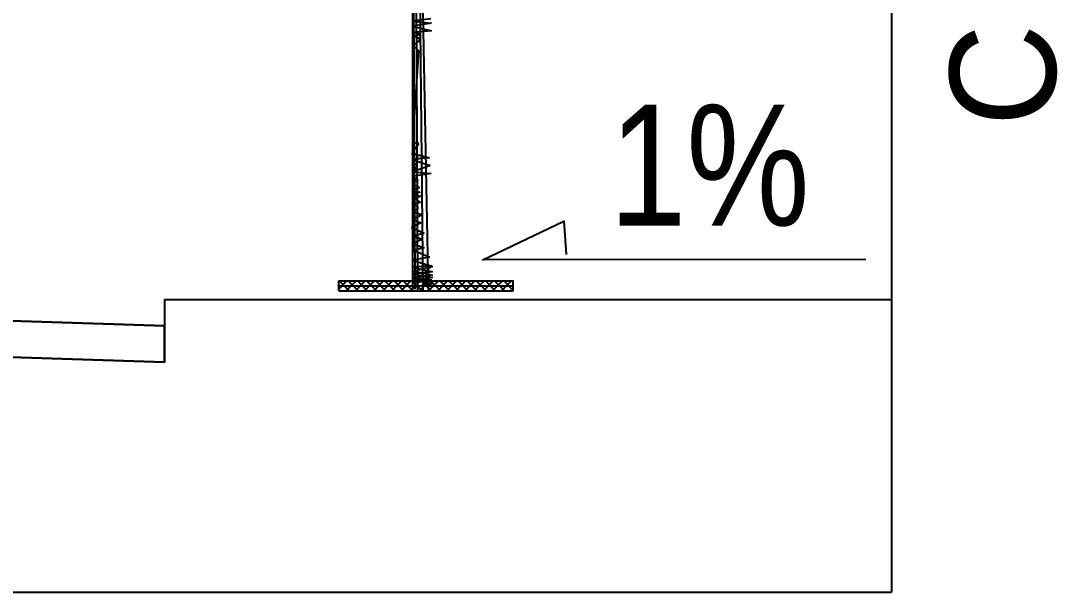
# Model space of a CAD drawing. Header units: millimetres. Extents: x 563079 to 571925, y 2063830 to 2067381.
# Drawn here: x 569035.82 to 569052.93, y 2063869.05 to 2063878.49 of the extents above; entities that cross this region are included whole.
import ezdxf

# ---------------------------------------------------------------- set-up
doc = ezdxf.new("R2010")
doc.units = ezdxf.units.MM
doc.header["$MEASUREMENT"] = 0
for name, color, linetype in [('1-CAY XANH', 7, 'Continuous'), ('DienHT', 1, 'Continuous'), ('Kich thuoc', 9, 'Continuous'), ('MATCATDUONG', 8, 'Continuous')]:
    doc.layers.add(name, color=color, linetype=linetype)
doc.styles.add('1', font='', dxfattribs={"height": 50})
doc.styles.add('KTEN', font='')
doc.styles.get('1').set_extended_font_data('.VnArial NarrowH')
doc.styles.get('KTEN').set_extended_font_data('.VnAvantH')

# ---------------------------------------------------------------- blocks, each defined once
blk = doc.blocks.new('ca')
at = {"layer": '1-CAY XANH', "color": 17}
for p, q in [((0.641, 64.954), (-0.644, 0.027)), ((0.305, 0.047), (0.641, 64.954)), ((0.405, 63.355), (-0.261, 0)), ((0.405, 62.413), (0.148, 0)), ((0.531, 38.493), (0.505, 0.027)), ((-0.844, 19.904), (0.539, 19.737)), ((0.539, 19.737), (-0.895, 19.571)), ((-0.895, 19.571), (0.539, 19.35)), ((0.539, 19.35), (-0.895, 19.017)), ((-0.895, 19.017), (0.488, 18.906)), ((-0.108, 18.353), (0.404, 18.686)), ((0.481, 17.938), (-0.108, 18.353)), ((-0.057, 18.741), (0.353, 18.907)), ((0.404, 18.686), (-0.057, 18.741)), ((0.046, 17.55), (0.481, 17.938)), ((0.481, 10.793), (0.046, 17.55)), ((0.046, 10.738), (0.481, 10.793)), ((0.481, 10.156), (0.046, 10.738)), ((0.584, 10.046), (-0.748, 9.686)), ((0.097, 9.769), (0.481, 10.156)), ((0.532, 9.575), (-0.799, 9.132)), ((-0.799, 9.132), (0.481, 8.661)), ((-0.748, 9.686), (0.532, 9.575)), ((0.481, 9.353), (0.097, 9.769)), ((0.148, 9.132), (0.481, 9.353)), ((0.481, 8.661), (0.148, 9.132)), ((0.481, 8.661), (-0.851, 8.55)), ((-0.851, 8.55), (0.532, 8.328)), ((0.532, 7.802), (-0.005, 7.525)), ((0.532, 8.328), (0.097, 8.024)), ((0.097, 8.024), (0.532, 7.802)), ((0.481, 6.999), (-0.108, 6.888)), ((-0.108, 6.888), (0.353, 6.722)), ((0.532, 7.276), (-0.057, 7.165)), ((-0.057, 7.165), (0.481, 6.999)), ((-0.005, 7.525), (0.532, 7.276)), ((0.353, 6.722), (-0.057, 6.417)), ((-0.057, 6.417), (0.404, 6.307)), ((0.404, 6.307), (0.097, 6.03)), ((0.404, 5.725), (-0.21, 5.503)), ((-0.21, 5.503), (0.481, 5.171)), ((0.097, 6.03), (0.404, 5.725)), ((0.584, 4.589), (-0.338, 4.174)), ((0.481, 5.171), (-0.108, 4.922)), ((-0.108, 4.922), (0.584, 4.589)), ((-0.338, 4.174), (0.404, 3.952)), ((0.404, 3.952), (-0.21, 3.731)), ((0.481, 3.371), (-0.338, 3.094)), ((-0.338, 3.094), (0.404, 2.928)), ((-0.21, 3.731), (0.481, 3.371)), ((0.404, 2.928), (-0.748, 2.401)), ((-0.748, 2.401), (0.481, 2.18)), ((0.481, 2.18), (-0.953, 1.709)), ((-0.953, 1.709), (0.404, 1.376)), ((0.481, 1.662), (-0.953, 1.329)), ((-0.902, 1.773), (0.481, 1.662)), ((0.404, 0.518), (-0.902, 1.773)), ((0.404, 1.376), (-0.953, 1.072)), ((-0.953, 1.329), (0.481, 1.163)), ((0.481, 1.163), (-0.953, 0.914)), ((-0.953, 1.072), (0.404, 0.906)), ((-0.953, 0.914), (0.481, 0.692)), ((0.404, 0.906), (-0.902, 0.739)), ((0.481, 0.692), (-1.03, 0.471)), ((-1.03, 0.471), (0.481, 0.166)), ((-0.902, 0.739), (0.404, 0.518))]:
    blk.add_line(p, q, dxfattribs=at)

msp = doc.modelspace()

# ---------------------------------------------------------------- hatches: boundary and pattern name
at = {"layer": 'MATCATDUONG', "linetype": 'Continuous', "extrusion": (3.31378e-12, 1.1371e-08, 1)}
h = msp.add_hatch(dxfattribs=at)
h.set_pattern_fill('ANSI37', color=256, scale=0.85379, style=0)
h.set_pattern_definition([(44.999999999, (367166.94485, 1242808.26412), (-0.07546507131, 0.075465071313), []), (134.999999999, (367166.94485, 1242808.26412), (-0.075465071313, -0.07546507131), [])])
h.paths.add_polyline_path([(569043.95132, 2063874.19044), (569041.07132, 2063874.19044), (569041.07132, 2063874.0227), (569043.95132, 2063874.0227)])
h = msp.add_hatch(dxfattribs=at)
h.set_pattern_fill('ANSI31', color=256, scale=0.683032, angle=135, style=0)
h.set_pattern_definition([(359.999999999, (770841.92841, 1242808.26411), (-1.5e-12, -0.085378981867), [])])
h.paths.add_polyline_path([(569041.07132, 2063874.19044), (569041.07132, 2063873.97444), (569043.95132, 2063873.97444), (569043.95132, 2063874.19044)])

# ---------------------------------------------------------------- linework, layer by layer
at = {"layer": 'Kich thuoc'}
for points in [[(569014.19624, 2063873.44898), (569026.19624, 2063873.83957), (569038.19624, 2063873.44898)], [(569014.19624, 2063872.84867), (569026.19624, 2063873.23926), (569038.19624, 2063872.84867)]]:
    msp.add_lwpolyline(points, dxfattribs=at)
at = {"layer": 'MATCATDUONG', "linetype": 'Continuous', "extrusion": (-3.31378e-12, 1.1371e-08, 1)}
msp.add_line((569050.19624, 2063893.04163, 0), (569050.19624, 2063874.04898), dxfattribs=at)
at = {"layer": 'MATCATDUONG', "linetype": 'Continuous', "extrusion": (3.31378e-12, 1.1371e-08, 1)}
for p, q in [((569041.07132, 2063874.19044, 0), (569043.95132, 2063874.19044, 0)), ((569041.07132, 2063874.02662), (569041.07132, 2063874.19044, 0)), ((569043.95132, 2063874.02662), (569043.95132, 2063874.19044, 0))]:
    msp.add_line(p, q, dxfattribs=at)
at = {"layer": 'MATCATDUONG', "linetype": 'Continuous'}
for points in [[(569049.7749, 2063874.54555), (569043.45007, 2063874.53726), (569044.78926, 2063875.17662), (569044.82464, 2063874.62551)], [(569050.19624, 2063874.04898), (569050.19624, 2063869.04898)], [(569050.19624, 2063873.88026), (569038.19624, 2063873.88026), (569038.19624, 2063872.84867), (569026.19624, 2063873.23926), (569014.19624, 2063872.84867), (569014.19624, 2063873.88026)], [(569014.19624, 2063872.84867), (569026.19624, 2063873.23926), (569038.19624, 2063872.84867), (569038.19624, 2063873.44898), (569026.19624, 2063873.83957), (569014.19624, 2063873.44898)], [(569002.19624, 2063869.04898), (569050.19624, 2063869.04898)]]:
    msp.add_lwpolyline(points, dxfattribs=at)

# ---------------------------------------------------------------- block references
at = {"layer": 'MATCATDUONG', "linetype": 'Continuous', "extrusion": (3.31378e-12, 1.1371e-08, 1), "xscale": -0.2249999999767169, "yscale": 0.2250000000931324, "zscale": 0.2250000000000003}
msp.add_blockref('ca', (569042.40296, 2063874.04297, 0.02347), dxfattribs=at)

# ---------------------------------------------------------------- texts
at = {"layer": 'DienHT', "linetype": 'Continuous', "ltscale": 15, "style": '1'}
msp.add_text('1%%%', height=2, rotation=0, dxfattribs=at).set_placement((569045.53543, 2063875.10206))
at = {"layer": 'MATCATDUONG', "linetype": 'Continuous', "extrusion": (-3.31378e-12, 1.1371e-08, 1), "style": 'KTEN'}
msp.add_text('chØ giíi ®\xadêng ®á', height=1.75, rotation=90, dxfattribs=at).set_placement((569052.90996, 2063876.74365, 0.02347))

doc.saveas('drawing.dxf')
